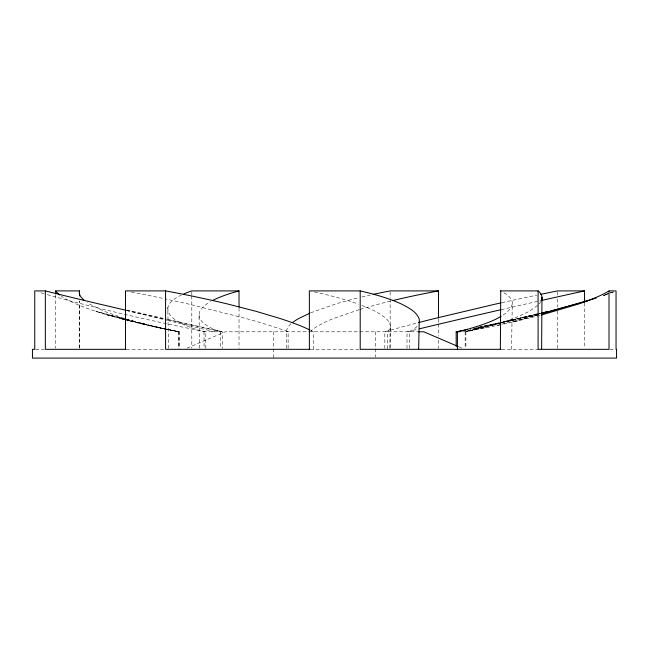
<?xml version="1.0" encoding="UTF-8"?>
<svg xmlns="http://www.w3.org/2000/svg" width="649" height="649" viewBox="0 0 649 649"><rect width="100%" height="100%" fill="white"/><g stroke="black" fill="none" stroke-linecap="round" stroke-linejoin="round"><path stroke-width="0.49" stroke-dasharray="3.25 2.43" d="M511.59 349.324L512.248 304.113A154.292 33.505 -3.2 0 0 505.839 293.956L503.097 292.431M389.903 348.335L390.26 325.514M199.714 348.318L199 315L199.819 311.358L202.35 307.715L206.56 304.113A154.194 34.324 -1.4 0 1 210.576 301.59M512.248 304.113C511.161 309.216 506.828 312.591 502.724 315.333M168.521 348.335L167.799 307.715L169.284 304.113A154.105 34.421 0.9 0 1 181.185 295.149M537.534 305.468L529.389 311.358L513.473 318.594A154.064 31.533 -5.3 0 1 499.722 323.267M187.082 348.132L225.187 331.801L417.778 331.801M310.701 312.81L335.225 304.113A152.507 27.858 -7.7 0 1 358.994 297.664M605.631 294.541L609.419 293.218M610.368 292.894L613.208 291.904L610.311 292.894M605.533 294.549L609.354 293.226M603.327 295.555L608.064 293.956A154.032 15.154 -11.7 0 1 603.538 295.555M603.302 295.506L608.064 293.956M359.124 309.678L333.27 318.594A154.121 23.948 -9.4 0 0 310.822 331.209M360.049 309.395L378.659 304.113A154.121 23.948 -9.4 0 1 392.637 300.592M538.516 314.668L512.337 322.115L540.349 314.205M496.915 325.514L500.833 324.459M501.799 324.192L539.992 313.889M540.057 315.341L527.223 318.594A154.097 20.314 -10.5 0 1 501.782 324.468M500.533 323.015L466.12 331.558L500.42 323.129M501.515 322.772L536.91 313.986M536.618 314.514L501.75 322.496M537.591 314.27L540.512 313.54M501.393 322.894L538.638 313.735M467.71 330.625L538.54 313.621M467.71 330.641L540.43 313.451M501.182 309.646L525.39 304.113A154.032 2.369 -12.9 0 1 540.958 300.592M476.212 327.98L540.39 313.378M473.21 328.775L500.768 322.707M478.921 327.055L500.679 322.521M501.669 322.31L519.468 318.594A154.032 15.154 -11.7 0 1 475.766 328.013M167.385 329.514L178.767 331.801L148.426 325.514L179.229 331.801L179.229 348.351M167.799 307.715L168.034 311.358L169.981 315L173.624 318.594A154.105 34.421 0.9 0 0 204.054 331.801L222.307 331.801L222.307 348.351M462.794 331.801L465.901 331.801A154.064 31.533 -5.3 0 0 498.781 323.551M35.687 349.324L44.14 349.324M126.368 349.324L164.895 349.324M310.287 349.324L361.217 349.324M501.701 349.324L538.646 349.324M609.987 349.324L615.033 349.324M163.589 328.759L166.436 329.327M166.217 328.938C135.925 322.261 105.195 316.266 76.493 304.113A154.089 24.849 9.1 0 1 61.249 296.098M167.191 329.165L178.937 331.801L178.937 348.351M126.888 310.003L166.233 318.992M167.223 319.219L222.307 331.801A154.064 3.651 12.9 0 1 167.28 319.706M126.742 310.449L162.355 318.594A154.064 3.651 12.9 0 0 166.29 319.486M126.32 310.514L166.582 320.208M167.393 320.428L214.697 331.801M126.052 319.503L107.507 315L125.874 319.535M127.026 319.738L164.108 328.759L120.235 318.594A154.089 24.849 9.1 0 0 125.987 320.119M126.847 319.779L150.041 325.514L126.839 319.446M125.874 319.194L95.898 311.358L136.898 322.115M123.91 318.302L104.359 311.358L89.603 304.113A154.154 28.629 7.3 0 1 87.25 302.596M361.85 305.444C370.457 308.746 379.113 312.51 386.147 318.594A154.113 30.998 5.8 0 1 387.55 331.801L387.55 349.324M459.127 346.939L461.918 348.132M199 315L199.9 318.594A154.194 34.324 -1.4 0 0 220.222 331.801L220.222 348.351M79.689 348.318L79.543 300.982L79.511 348.318M584.546 302.994L584.546 348.318M557.613 291.92L557.613 294.938M557.613 298.97L557.613 307.026M557.613 311.058L557.613 348.318M465.901 331.801L465.901 348.351M465.138 331.801L465.138 348.351M438.464 319.113L438.464 323.137M438.464 324.151L438.464 336.231M438.464 340.263L438.464 348.318M409.446 348.351L409.446 331.801A154.227 33.172 3.6 0 0 417.631 325.514M407.012 348.351L407.012 331.801A154.032 2.369 -12.9 0 1 417.623 329.238M390.154 291.92L390.154 297.964M390.154 298.97L390.154 348.318M384.833 348.351L384.833 331.801A154.154 8.315 -12.6 0 1 417.534 322.853M375.617 331.801L375.617 357.08M313.264 349.324L313.264 331.801A154.17 19.275 10.8 0 0 310.879 330.519M288.14 348.351L288.14 331.801A154.048 13.994 11.9 0 0 246.377 318.594L188.77 304.113A154.048 13.994 11.9 0 0 165.576 298.978M286.704 348.351L286.704 331.801A152.507 27.858 -7.7 0 1 290.987 323.843M273.383 331.801L273.383 358.094M239.027 308.032L239.027 348.318M205.798 348.351L205.798 331.801A154.105 9.548 12.4 0 1 96.985 307.715L82.642 304.113A154.105 9.548 12.4 0 1 45.016 293.956M204.054 331.801L204.054 348.351M191.804 291.92L191.804 294.938M191.804 295.944L191.804 348.318M178.459 331.801L178.459 348.351M55.725 294.938L55.725 348.318M500.809 324.678A154.097 20.314 -10.5 0 1 466.079 331.631M613.548 291.904A154.032 15.154 -11.7 0 1 609.963 293.259M314.424 291.977A154.113 30.998 5.8 0 1 358.459 304.113M541.039 301.29A154.064 31.533 -5.3 0 1 539.035 304.113M44.027 293.673A154.105 9.548 12.4 0 1 38.332 291.993M179.229 331.801A154.089 24.849 9.1 0 1 167.458 329.538M166.485 329.343A154.089 24.849 9.1 0 1 126.969 320.371M178.937 331.801A154.154 28.629 7.3 0 1 124.811 318.594M501.969 302.653A154.154 8.315 -12.6 0 1 536.82 295.149M361.882 296.974A152.507 27.858 -7.7 0 1 370.368 295.011M131.349 292.026A154.048 13.994 11.9 0 1 164.635 298.775"/><path stroke-width="0.97" d="M541.599 349.324L541.98 297.193M418.654 349.324L419.197 322.115A154.227 33.172 3.6 0 0 419.043 318.594C416.033 311.212 408.237 307.618 401.609 304.113A154.227 33.172 3.6 0 0 360.203 290.906L309.37 290.906L309.37 349.324M500.744 290.906L500.355 349.324M501.101 316.266L497.037 318.594A154.292 33.505 -3.2 0 1 457.415 331.801L457.415 349.324M309.849 313.175L298.564 318.602A152.507 27.858 -7.7 0 0 293.105 322.123M541.428 313.84L587.97 300.592M541.404 315L578.178 304.113A154.097 20.314 -10.5 0 0 609.013 290.906L616.047 290.906L616.047 349.324L616.55 349.324L616.55 358.094L32.45 358.094L32.45 349.324L34.746 349.324L34.746 290.906L45.341 290.906A154.064 3.651 12.9 0 0 99.678 304.113L125.76 310.222M550.206 311.114L576.077 304.113A154.032 15.154 -11.7 0 0 596.115 298.037M542.459 313.053L548.308 311.601L541.38 313.151M541.42 313.216L548.3 311.585M500.249 309.857L462.518 318.594A154.032 2.369 -12.9 0 0 419.627 328.759M55.725 293.932L55.725 290.906L79.511 290.906A154.154 28.629 7.3 0 0 84.581 300.601M310.019 330.09A154.17 19.275 10.8 0 0 280.392 318.594L256.16 311.358L228.091 304.113A154.17 19.275 10.8 0 0 165.576 290.906L125.476 290.906L125.476 349.324M239.027 307.026L239.027 290.906L191.804 290.906A154.105 34.421 0.9 0 0 183.797 293.956M438.464 318.107L438.464 290.906L390.154 290.906A152.507 27.858 -7.7 0 0 373.264 294.37M500.355 290.906L538.094 290.906A154.064 31.533 -5.3 0 1 541.68 299.733M584.546 301.988L584.546 290.906L557.613 290.906A154.154 8.315 -12.6 0 0 540.674 294.354M418.54 331.801L423.813 331.801L458.194 346.542M456.182 346.404L456.182 331.801L459.427 331.801M125.841 349.324L45.341 349.324L45.341 290.906M309.76 349.324L165.576 349.324L165.576 290.906M501.077 349.324L360.203 349.324L360.203 290.906M609.013 290.906L609.013 349.324L538.094 349.324L538.094 290.906M79.511 290.906L79.511 295.944M467.053 329.733A154.032 15.154 -11.7 0 1 456.182 331.801M59.773 295.019A154.089 24.849 9.1 0 1 55.725 290.906M541.915 300.382A154.032 2.369 -12.9 0 1 584.546 290.906M418.483 322.61A154.154 8.315 -12.6 0 1 434.238 318.594L495.422 304.113A154.154 8.315 -12.6 0 1 501.028 302.864M392.637 300.592A154.121 23.948 -9.4 0 1 438.464 290.906M212.41 300.601A154.194 34.324 -1.4 0 1 239.027 290.906"/></g></svg>
